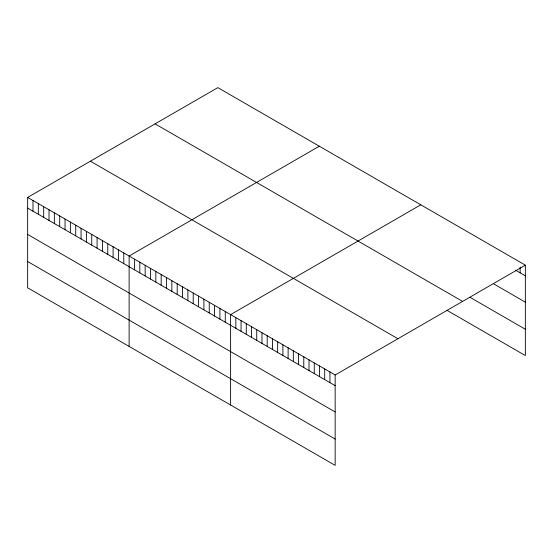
<?xml version="1.0" encoding="UTF-8"?>
<svg xmlns="http://www.w3.org/2000/svg" width="553" height="553" viewBox="0 0 553 553"><rect width="100%" height="100%" fill="white"/><g stroke="black" fill="none" stroke-linecap="round" stroke-linejoin="round"><path stroke-width="0.83" d="M27.65 197.435L335.159 374.975L335.159 465.37L27.65 287.83L27.65 197.435L217.841 87.63L525.35 265.17L525.35 355.565L446.935 310.295M319.316 146.213L129.126 256.025L129.126 346.42M420.798 204.804L230.608 314.609L230.608 405.01M335.159 374.975L525.35 265.17M515.645 270.244L525.35 275.85M493.981 284.048L525.35 302.152M470.085 297.355L525.35 329.256M155.075 123.865L462.585 301.406M90.416 161.2L397.925 338.74M27.65 208.115L335.159 385.655M27.65 234.424L335.159 411.964M27.65 261.528L335.159 439.068M520.124 267.078L520.124 272.829M329.934 371.955L329.934 382.635M324.701 368.934L324.701 379.621M319.475 365.92L319.475 376.6M314.249 362.899L314.249 373.579M309.023 359.879L309.023 370.565M303.791 356.865L303.791 367.545M298.565 353.844L298.565 364.531M293.339 350.83L293.339 361.51M288.113 347.809L288.113 358.489M282.88 344.789L282.88 355.475M277.654 341.775L277.654 352.455M272.429 338.754L272.429 349.434M267.203 335.74L267.203 346.42M261.97 332.719L261.97 343.399M256.744 329.699L256.744 340.385M251.518 326.685L251.518 337.365M246.285 323.664L246.285 334.344M241.06 320.643L241.06 331.33M235.834 317.629L235.834 328.309M225.265 311.526L225.265 322.205M219.921 308.443L219.921 319.122M214.585 305.36L214.585 316.04M209.241 302.277L209.241 312.957M203.898 299.194L203.898 309.874M198.562 296.111L198.562 306.791M193.218 293.028L193.218 303.708M187.882 289.938L187.882 300.625M182.538 286.855L182.538 297.542M177.195 283.772L177.195 294.459M171.859 280.689L171.859 291.376M166.515 277.606L166.515 288.286M161.172 274.523L161.172 285.203M155.835 271.44L155.835 282.12M150.492 268.357L150.492 279.037M145.149 265.274L145.149 275.954M139.812 262.191L139.812 272.871M134.469 259.108L134.469 269.788M123.789 252.935L123.789 263.622M118.446 249.852L118.446 260.539M113.102 246.769L113.102 257.456M107.766 243.686L107.766 254.373M102.423 240.603L102.423 251.283M97.079 237.52L97.079 248.2M91.743 234.437L91.743 245.117M86.399 231.354L86.399 242.034M81.063 228.271L81.063 238.951M75.72 225.189L75.72 235.868M70.376 222.106L70.376 232.785M65.04 219.016L65.04 229.702M59.696 215.933L59.696 226.619M54.353 212.85L54.353 223.536M49.017 209.767L49.017 220.453M43.673 206.684L43.673 217.364M38.33 203.601L38.33 214.281M32.993 200.518L32.993 211.198"/></g></svg>
